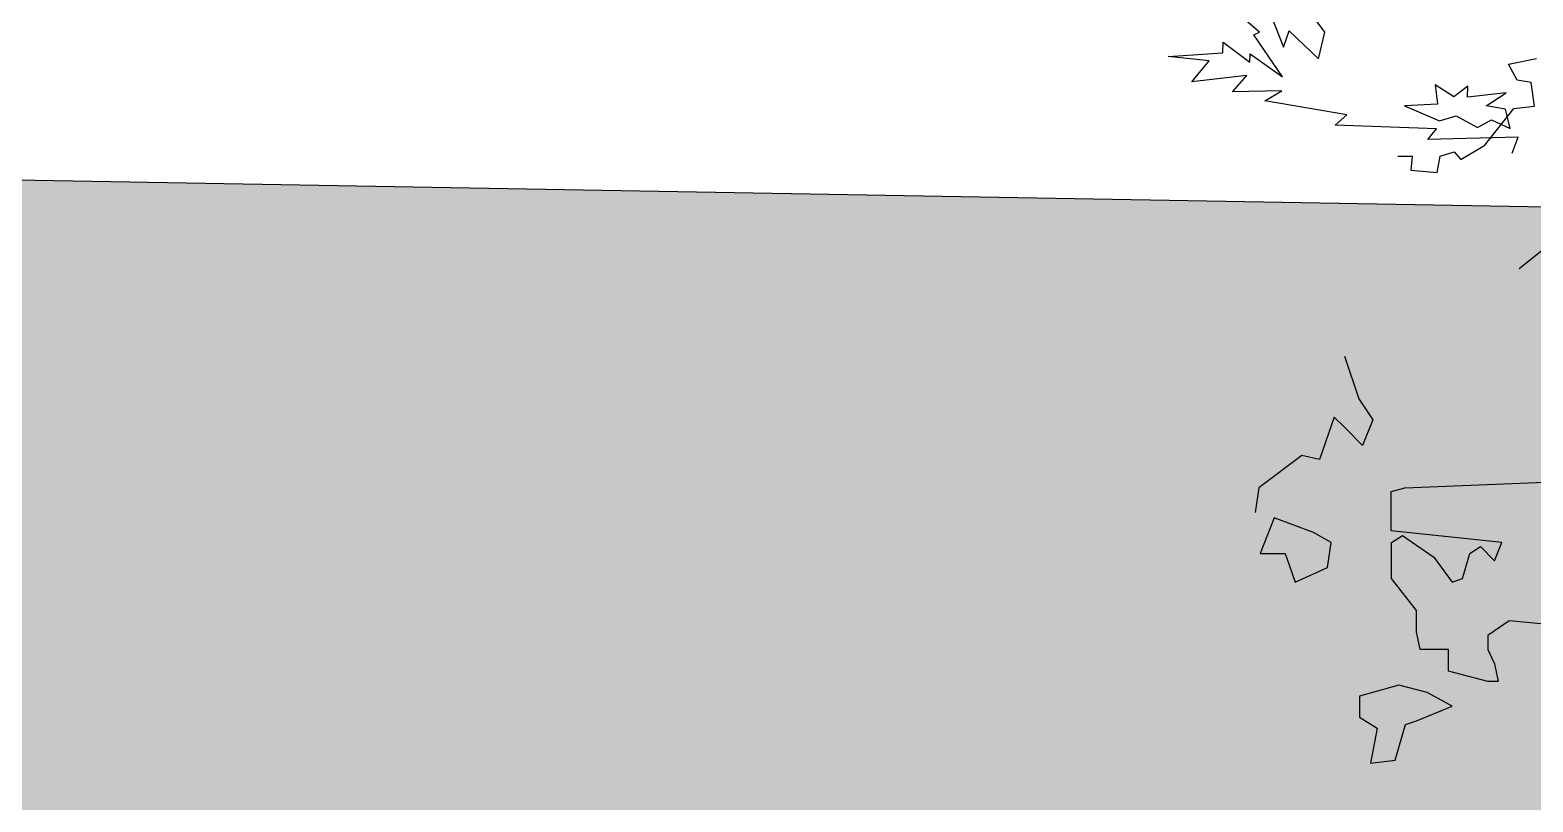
# Model space of a CAD drawing. Header units: inches. Extents: x 11.9 to 85.3, y 21.1 to 37.4.
# Drawn here: x 36.524 to 37.181, y 21.848 to 22.185 of the extents above; entities that cross this region are included whole.
import ezdxf

# ---------------------------------------------------------------- set-up
doc = ezdxf.new("R2010")
doc.units = ezdxf.units.IN
doc.header["$MEASUREMENT"] = 0
doc.layers.add('CAY', color=94, linetype='Continuous')
doc.layers.add('CAY-3', color=61, linetype='Continuous')

# ---------------------------------------------------------------- blocks, each defined once
blk = doc.blocks.new('A$C76451831')
at = {"layer": 'CAY'}
for p, q in [((5150.9, 117.8), (5122.3, 142.4)), ((5159.4, 141.1), (5174.4, 103.4)), ((5214.8, 117.9), (5204.4, 131.8)), ((5145.4, 115.3), (5150.9, 117.8)), ((5174.4, 103.4), (5180, 119.1)), ((5180, 119.1), (5208.5, 91.8)), ((5208.5, 91.8), (5214.8, 117.9)), ((5115.3, 97.8), (5115.7, 108.2)), ((5115.7, 108.2), (5141.7, 88.7)), ((5173.4, 74.4), (5145.4, 115.3)), ((5062.2, 94.2), (5115.3, 97.8)), ((5101.9, 90.1), (5062.2, 94.2)), ((5085.3, 69.4), (5101.9, 90.1)), ((5141.7, 88.7), (5142, 96.8)), ((5142, 96.8), (5173.4, 74.4)), ((5138.6, 75.7), (5085.3, 69.4)), ((5124.9, 59.8), (5138.6, 75.7)), ((5172.9, 60.9), (5124.9, 59.8)), ((5156.3, 51), (5172.9, 60.9)), ((5236, 37.4), (5156.3, 51)), ((5224.8, 27.3), (5236, 37.4)), ((5323.5, 23.9), (5224.8, 27.3)), ((5314.9, 13.3), (5323.5, 23.9)), ((5402.9, 15.7), (5314.9, 13.3)), ((5396.9, 0), (5402.9, 15.7))]:
    blk.add_line(p, q, dxfattribs=at)
blk.add_lwpolyline([(5395.1, 24.1), (5390.7, 42.8), (5371.8, 46.2), (5391.3, 58.7), (5353.5, 54.6), (5353.9, 65.4), (5340.4, 55), (5322.2, 66.5), (5324.3, 47.9), (5292.1, 46.3), (5326.4, 31.5), (5342.5, 36.4), (5363.4, 25.2), (5376.8, 32.4)], close=True, dxfattribs=at)
at = {"layer": 'CAY-3'}
for p, q in [((86.7, 510.8), (100.8, 469.5)), ((100.8, 469.5), (114.4, 448.9)), ((76.8, 451.7), (62.5, 410.5)), ((86.7, 441.8), (76.8, 451.7)), ((104.4, 424.1), (86.7, 441.8)), ((114.4, 448.9), (104.4, 424.1)), ((45.4, 414.1), (3.5, 382.8)), ((62.5, 410.5), (45.4, 414.1)), ((3.5, 382.8), (0, 358.6)), ((132.1, 379.3), (145.6, 382.8)), ((145.6, 382.8), (281.8, 388.3)), ((132.1, 340.9), (132.1, 379.3)), ((240, 329.4), (132.1, 340.9)), ((132.7, 329.4), (143.3, 336.4)), ((132.7, 294.5), (132.7, 329.4)), ((143.3, 336.4), (173.9, 315.2)), ((208.7, 318.7), (219.3, 325.8)), ((219.3, 325.8), (232.9, 311.7)), ((232.9, 311.7), (240, 329.4)), ((173.9, 315.2), (191.6, 291)), ((201.6, 294.5), (208.7, 318.7)), ((156.8, 263.3), (132.7, 294.5)), ((191.6, 291), (201.6, 294.5)), ((156.8, 242.6), (156.8, 263.3)), ((247, 253.3), (226.4, 239.1)), ((284.8, 249.7), (247, 253.3)), ((160.4, 225.5), (156.8, 242.6)), ((226.4, 239.1), (226.4, 225.5)), ((188.1, 225.5), (160.4, 225.5)), ((188.1, 204.3), (188.1, 225.5)), ((226.4, 225.5), (232.9, 211.4)), ((232.9, 211.4), (236.4, 194.3)), ((226.4, 194.3), (188.1, 204.3)), ((236.4, 194.3), (226.4, 194.3))]:
    blk.add_line(p, q, dxfattribs=at)
for points in [[(138.9, 705.6), (152.6, 705.6), (151.5, 691.9), (176.9, 689.8), (180, 705.6), (193.7, 709.9), (200.1, 702.5), (223.3, 716.2), (251.7, 752), (271.8, 754.2), (268.6, 777.4), (254.9, 779.5), (246.5, 795.3), (273.9, 800.6)], [(279.2, 613.9), (257, 596)]]:
    blk.add_lwpolyline(points, dxfattribs=at)
for points in [[(56.6, 339.4), (18.3, 353.5), (4.7, 318.7), (28.9, 318.7), (38.9, 291), (70.2, 305.2), (73.7, 329.4)], [(167.4, 183.7), (139.7, 190.7), (101.4, 180.1), (101.4, 159.5), (118.5, 148.9), (112, 114.6), (136.2, 117.6), (146.2, 152.4), (156.8, 155.9), (191.6, 170.1)]]:
    blk.add_lwpolyline(points, close=True, dxfattribs=at)

msp = doc.modelspace()

# ---------------------------------------------------------------- hatches: boundary and pattern name
at = {"true_color": 0x000000}
h = msp.add_hatch(color=18, dxfattribs=at)
h.dxf.hatch_style = 1
h.paths.add_polyline_path([(70.51978, 21.54651), (69.24363, 22.3819), (69.24363, 24.06333), (69.11663, 24.06333), (69.11663, 22.25961), (70.25366, 21.51914), (12.49661, 22.54745), (12.49661, 21.9488), (70.51978, 21.1086)])

# ---------------------------------------------------------------- linework, layer by layer
msp.add_lwpolyline([(12.49661, 22.54745), (70.25366, 21.51914), (69.11663, 22.25961), (69.11663, 24.06333), (67.06144, 24.06333), (69.24363, 24.06333), (69.24363, 22.3819), (70.51978, 21.54651), (70.51978, 21.1086), (12.49661, 21.9488)], close=True)

# ---------------------------------------------------------------- block references
at = {"layer": 'CAY', "xscale": 0.0004489089019145984, "yscale": 0.0004489089019145984, "zscale": 0.0004489089019145984}
for p in [(34.74897, 22.13133), (37.05949, 21.8133)]:
    msp.add_blockref('A$C76451831', p, dxfattribs=at)

doc.saveas('drawing.dxf')
